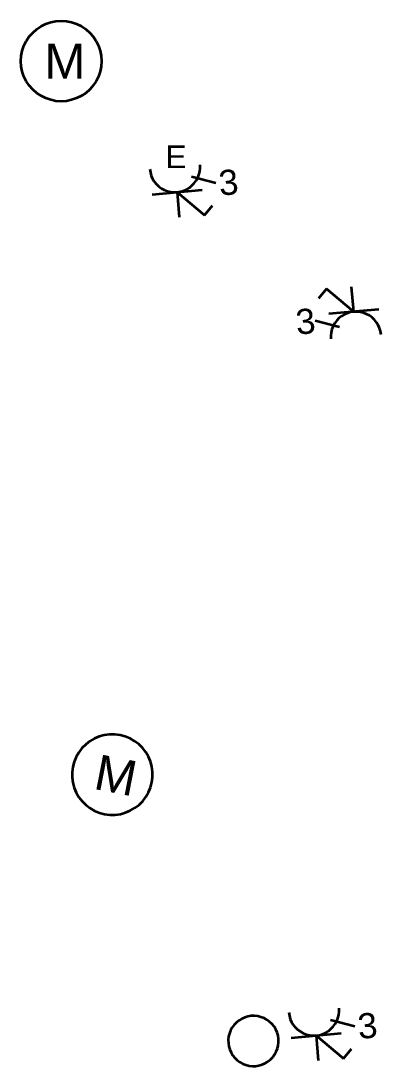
# Model space of a CAD drawing. Extents: x 800 to 1481, y 55 to 490.
# Drawn here: x 1283.4 to 1297.71, y 285.82 to 327.39 of the extents above; entities that cross this region are included whole.
import ezdxf

# ---------------------------------------------------------------- set-up
doc = ezdxf.new("R2010")
doc.units = 0
doc.layers.get('0').update_dxf_attribs({"lineweight": 18})
doc.layers.add('E_Licht', color=7, linetype='Continuous', lineweight=35, true_color=0x0080ff)
doc.layers.add('E_Multimedia', color=7, linetype='Continuous', lineweight=35, true_color=0x00e500)
doc.styles.get("Standard").update_dxf_attribs({"font": 'arial.ttf'})

# ---------------------------------------------------------------- blocks, each defined once
blk = doc.blocks.new('Motor allgemein-A0Q9B2D3AY', base_point=(1283.401, 324.194))
at = {"color": 0, "linetype": 'ByBlock', "lineweight": -2, "ltscale": 0.35}
for p, q in [((1284.201, 327.18), (1284.389, 327.272)), ((1284.389, 327.272), (1284.587, 327.34)), ((1284.587, 327.34), (1284.792, 327.38)), ((1284.792, 327.38), (1285.001, 327.394)), ((1285.001, 327.394), (1285.21, 327.38)), ((1285.21, 327.38), (1285.415, 327.34)), ((1285.415, 327.34), (1285.613, 327.272)), ((1285.613, 327.272), (1285.801, 327.18)), ((1283.732, 326.768), (1283.87, 326.925)), ((1283.87, 326.925), (1284.027, 327.063)), ((1284.027, 327.063), (1284.201, 327.18)), ((1285.801, 327.18), (1285.975, 327.063)), ((1285.975, 327.063), (1286.133, 326.925)), ((1286.133, 326.925), (1286.27, 326.768)), ((1283.456, 326.208), (1283.523, 326.406)), ((1283.523, 326.406), (1283.615, 326.594)), ((1283.615, 326.594), (1283.732, 326.768)), ((1286.27, 326.768), (1286.387, 326.594)), ((1286.387, 326.594), (1286.479, 326.406)), ((1286.479, 326.406), (1286.547, 326.208)), ((1283.401, 325.794), (1283.415, 326.003)), ((1283.415, 326.003), (1283.456, 326.208)), ((1286.547, 326.208), (1286.587, 326.003)), ((1286.587, 326.003), (1286.601, 325.794)), ((1283.415, 325.585), (1283.401, 325.794)), ((1283.456, 325.38), (1283.415, 325.585)), ((1286.587, 325.585), (1286.547, 325.38)), ((1286.601, 325.794), (1286.587, 325.585)), ((1283.523, 325.182), (1283.456, 325.38)), ((1283.615, 324.994), (1283.523, 325.182)), ((1286.479, 325.182), (1286.387, 324.994)), ((1286.547, 325.38), (1286.479, 325.182)), ((1283.732, 324.82), (1283.615, 324.994)), ((1283.87, 324.663), (1283.732, 324.82)), ((1286.27, 324.82), (1286.133, 324.663)), ((1286.387, 324.994), (1286.27, 324.82)), ((1284.027, 324.525), (1283.87, 324.663)), ((1284.201, 324.408), (1284.027, 324.525)), ((1284.389, 324.316), (1284.201, 324.408)), ((1284.587, 324.249), (1284.389, 324.316)), ((1285.613, 324.316), (1285.415, 324.249)), ((1285.801, 324.408), (1285.613, 324.316)), ((1285.975, 324.525), (1285.801, 324.408)), ((1286.133, 324.663), (1285.975, 324.525)), ((1284.792, 324.208), (1284.587, 324.249)), ((1285.001, 324.194), (1284.792, 324.208)), ((1285.21, 324.208), (1285.001, 324.194)), ((1285.415, 324.249), (1285.21, 324.208))]:
    blk.add_line(p, q, dxfattribs=at)
at = {"color": 0, "linetype": 'ByBlock', "lineweight": -2, "ltscale": 0.35, "insert": (1284.331, 326.494), "char_height": 1.4, "attachment_point": 1}
blk.add_mtext('{\\fArial;M}', dxfattribs=at)
blk = doc.blocks.new('Steckdose T13_ UP_ 3-fach_ geschaltet-A0Q9B2F3AY', base_point=(1294.275, 314.742))
at = {"color": 0, "linetype": 'ByBlock', "lineweight": -2, "ltscale": 0.35}
for p, q in [((1296.625, 315.825), (1296.538, 316.821)), ((1295.541, 316.734), (1295.219, 316.35)), ((1296.625, 315.825), (1295.541, 316.734)), ((1297.621, 315.912), (1295.629, 315.738)), ((1296.036, 315.566), (1295.946, 315.472)), ((1296.138, 315.648), (1296.036, 315.566)), ((1296.25, 315.716), (1296.138, 315.648)), ((1296.37, 315.769), (1296.25, 315.716)), ((1296.495, 315.805), (1296.37, 315.769)), ((1296.625, 315.825), (1296.495, 315.805)), ((1296.756, 315.828), (1296.625, 315.825)), ((1296.886, 315.814), (1296.756, 315.828)), ((1297.013, 315.783), (1296.886, 315.814)), ((1297.135, 315.735), (1297.013, 315.783)), ((1297.249, 315.672), (1297.135, 315.735)), ((1297.355, 315.595), (1297.249, 315.672)), ((1297.449, 315.505), (1297.355, 315.595)), ((1296.059, 315.205), (1295.089, 315.46)), ((1295.806, 315.252), (1295.758, 315.13)), ((1295.869, 315.366), (1295.806, 315.252)), ((1295.946, 315.472), (1295.869, 315.366)), ((1297.531, 315.403), (1297.449, 315.505)), ((1297.599, 315.291), (1297.531, 315.403)), ((1297.652, 315.171), (1297.599, 315.291)), ((1297.688, 315.046), (1297.652, 315.171)), ((1295.727, 315.003), (1295.713, 314.873)), ((1295.713, 314.873), (1295.716, 314.742)), ((1295.758, 315.13), (1295.727, 315.003)), ((1297.708, 314.916), (1297.688, 315.046))]:
    blk.add_line(p, q, dxfattribs=at)
at = {"color": 0, "linetype": 'ByBlock', "lineweight": -2, "ltscale": 0.35, "insert": (1294.275, 315.908), "char_height": 1, "attachment_point": 1, "rotation": 5}
blk.add_mtext('{\\fArial;3}', dxfattribs=at)
blk = doc.blocks.new('Motor allgemein-A0Q9B2F5AY', base_point=(1285.435, 295.816))
at = {"color": 0, "linetype": 'ByBlock', "lineweight": -2, "ltscale": 0.35}
for p, q in [((1286.714, 298.981), (1286.512, 298.926)), ((1286.922, 299.009), (1286.714, 298.981)), ((1287.131, 299.01), (1286.922, 299.009)), ((1287.339, 298.984), (1287.131, 299.01)), ((1287.541, 298.93), (1287.339, 298.984)), ((1287.735, 298.851), (1287.541, 298.93)), ((1285.973, 298.612), (1285.825, 298.463)), ((1286.138, 298.74), (1285.973, 298.612)), ((1286.319, 298.845), (1286.138, 298.74)), ((1286.512, 298.926), (1286.319, 298.845)), ((1287.916, 298.747), (1287.735, 298.851)), ((1288.083, 298.62), (1287.916, 298.747)), ((1288.231, 298.473), (1288.083, 298.62)), ((1285.595, 298.115), (1285.515, 297.922)), ((1285.699, 298.297), (1285.595, 298.115)), ((1285.825, 298.463), (1285.699, 298.297)), ((1288.359, 298.307), (1288.231, 298.473)), ((1288.465, 298.126), (1288.359, 298.307)), ((1288.546, 297.933), (1288.465, 298.126)), ((1285.462, 297.719), (1285.435, 297.512)), ((1285.515, 297.922), (1285.462, 297.719)), ((1288.6, 297.731), (1288.546, 297.933)), ((1288.629, 297.524), (1288.6, 297.731)), ((1285.435, 297.512), (1285.436, 297.302)), ((1285.436, 297.302), (1285.464, 297.095)), ((1288.603, 297.107), (1288.629, 297.315)), ((1288.629, 297.315), (1288.629, 297.524)), ((1285.464, 297.095), (1285.519, 296.893)), ((1285.519, 296.893), (1285.6, 296.7)), ((1288.47, 296.711), (1288.549, 296.905)), ((1288.549, 296.905), (1288.603, 297.107)), ((1285.6, 296.7), (1285.705, 296.519)), ((1285.705, 296.519), (1285.834, 296.354)), ((1288.239, 296.363), (1288.366, 296.529)), ((1288.366, 296.529), (1288.47, 296.711)), ((1285.834, 296.354), (1285.982, 296.206)), ((1285.982, 296.206), (1286.149, 296.079)), ((1286.149, 296.079), (1286.33, 295.975)), ((1287.746, 295.981), (1287.926, 296.086)), ((1287.926, 296.086), (1288.092, 296.214)), ((1288.092, 296.214), (1288.239, 296.363)), ((1286.33, 295.975), (1286.524, 295.896)), ((1286.524, 295.896), (1286.726, 295.843)), ((1286.726, 295.843), (1286.934, 295.816)), ((1286.934, 295.816), (1287.143, 295.817)), ((1287.143, 295.817), (1287.351, 295.845)), ((1287.351, 295.845), (1287.553, 295.9)), ((1287.553, 295.9), (1287.746, 295.981))]:
    blk.add_line(p, q, dxfattribs=at)
at = {"color": 0, "linetype": 'ByBlock', "lineweight": -2, "ltscale": 0.35, "insert": (1286.509, 298.228), "char_height": 1.4, "attachment_point": 1, "rotation": 348.97}
blk.add_mtext('{\\fArial;M}', dxfattribs=at)
blk = doc.blocks.new('Einlasskasten UP-A0Q9B3X7AY', base_point=(1291.639, 285.818))
at = {"color": 0, "lineweight": -2}
for p, q in [((1292.176, 287.704), (1292.064, 287.637)), ((1292.296, 287.757), (1292.176, 287.704)), ((1292.421, 287.794), (1292.296, 287.757)), ((1292.551, 287.814), (1292.421, 287.794)), ((1292.681, 287.816), (1292.551, 287.814)), ((1292.811, 287.802), (1292.681, 287.816)), ((1292.938, 287.771), (1292.811, 287.802)), ((1293.06, 287.724), (1292.938, 287.771)), ((1293.175, 287.661), (1293.06, 287.724)), ((1291.794, 287.355), (1291.731, 287.24)), ((1291.872, 287.46), (1291.794, 287.355)), ((1291.962, 287.555), (1291.872, 287.46)), ((1292.064, 287.637), (1291.962, 287.555)), ((1293.281, 287.583), (1293.175, 287.661)), ((1293.375, 287.493), (1293.281, 287.583)), ((1293.457, 287.391), (1293.375, 287.493)), ((1293.525, 287.279), (1293.457, 287.391)), ((1291.653, 286.991), (1291.639, 286.861)), ((1291.684, 287.118), (1291.653, 286.991)), ((1291.731, 287.24), (1291.684, 287.118)), ((1293.577, 287.159), (1293.525, 287.279)), ((1293.614, 287.034), (1293.577, 287.159)), ((1293.634, 286.905), (1293.614, 287.034)), ((1293.637, 286.774), (1293.634, 286.905)), ((1291.639, 286.861), (1291.642, 286.73)), ((1291.642, 286.73), (1291.661, 286.601)), ((1291.661, 286.601), (1291.698, 286.475)), ((1291.698, 286.475), (1291.751, 286.356)), ((1293.544, 286.395), (1293.591, 286.517)), ((1293.591, 286.517), (1293.623, 286.644)), ((1293.623, 286.644), (1293.637, 286.774)), ((1291.751, 286.356), (1291.819, 286.244)), ((1291.819, 286.244), (1291.901, 286.142)), ((1291.901, 286.142), (1291.995, 286.051)), ((1291.995, 286.051), (1292.1, 285.974)), ((1293.211, 285.998), (1293.313, 286.08)), ((1293.313, 286.08), (1293.404, 286.175)), ((1293.404, 286.175), (1293.481, 286.28)), ((1293.481, 286.28), (1293.544, 286.395)), ((1292.1, 285.974), (1292.215, 285.911)), ((1292.215, 285.911), (1292.337, 285.864)), ((1292.337, 285.864), (1292.464, 285.833)), ((1292.464, 285.833), (1292.594, 285.818)), ((1292.594, 285.818), (1292.725, 285.821)), ((1292.725, 285.821), (1292.854, 285.841)), ((1292.854, 285.841), (1292.98, 285.878)), ((1292.98, 285.878), (1293.1, 285.93)), ((1293.1, 285.93), (1293.211, 285.998))]:
    blk.add_line(p, q, dxfattribs=at)
blk = doc.blocks.new('Steckdose T13_ UP_ 3-fach_ geschaltet-A0Q9B3X9AY', base_point=(1294.045, 286.039))
at = {"color": 0, "linetype": 'ByBlock', "lineweight": -2, "ltscale": 0.35}
for p, q in [((1294.045, 287.944), (1294.065, 287.815)), ((1294.065, 287.815), (1294.101, 287.689)), ((1295.947, 287.609), (1295.995, 287.731)), ((1295.995, 287.731), (1296.026, 287.858)), ((1296.026, 287.858), (1296.04, 287.988)), ((1296.04, 287.988), (1296.037, 288.119)), ((1294.101, 287.689), (1294.154, 287.57)), ((1294.154, 287.57), (1294.222, 287.458)), ((1294.222, 287.458), (1294.304, 287.356)), ((1294.304, 287.356), (1294.398, 287.265)), ((1295.615, 287.212), (1295.717, 287.294)), ((1295.694, 287.656), (1296.664, 287.401)), ((1295.717, 287.294), (1295.807, 287.389)), ((1295.807, 287.389), (1295.885, 287.494)), ((1295.885, 287.494), (1295.947, 287.609)), ((1294.132, 286.948), (1296.124, 287.122)), ((1294.398, 287.265), (1294.504, 287.188)), ((1294.504, 287.188), (1294.618, 287.125)), ((1294.618, 287.125), (1294.74, 287.078)), ((1294.74, 287.078), (1294.867, 287.047)), ((1294.867, 287.047), (1294.997, 287.032)), ((1294.997, 287.032), (1295.128, 287.035)), ((1295.128, 287.035), (1295.258, 287.055)), ((1295.128, 287.035), (1295.215, 286.039)), ((1295.128, 287.035), (1296.212, 286.126)), ((1295.258, 287.055), (1295.383, 287.092)), ((1295.383, 287.092), (1295.503, 287.145)), ((1295.503, 287.145), (1295.615, 287.212)), ((1296.212, 286.126), (1296.534, 286.511))]:
    blk.add_line(p, q, dxfattribs=at)
at = {"color": 0, "linetype": 'ByBlock', "lineweight": -2, "ltscale": 0.35, "insert": (1296.738, 287.892), "char_height": 1, "attachment_point": 1, "rotation": 5}
blk.add_mtext('{\\fArial;3}', dxfattribs=at)
blk = doc.blocks.new('Steckdose T13_ UP_ 3-fach_ geschaltet-A0Q9B42NAY', base_point=(1288.523, 319.585))
at = {"color": 0, "linetype": 'ByBlock', "lineweight": -2, "ltscale": 0.35}
for p, q in [((1288.523, 321.491), (1288.542, 321.361)), ((1290.472, 321.277), (1290.504, 321.404)), ((1290.504, 321.404), (1290.518, 321.534)), ((1290.518, 321.534), (1290.515, 321.665)), ((1288.542, 321.361), (1288.579, 321.236)), ((1288.579, 321.236), (1288.632, 321.116)), ((1288.632, 321.116), (1288.7, 321.004)), ((1288.7, 321.004), (1288.781, 320.902)), ((1290.171, 321.202), (1291.142, 320.947)), ((1290.285, 320.935), (1290.362, 321.041)), ((1290.362, 321.041), (1290.425, 321.155)), ((1290.425, 321.155), (1290.472, 321.277)), ((1288.61, 320.495), (1290.602, 320.669)), ((1288.781, 320.902), (1288.876, 320.812)), ((1288.876, 320.812), (1288.981, 320.734)), ((1288.981, 320.734), (1289.096, 320.672)), ((1289.096, 320.672), (1289.218, 320.624)), ((1289.218, 320.624), (1289.345, 320.593)), ((1289.345, 320.593), (1289.475, 320.579)), ((1289.475, 320.579), (1289.606, 320.582)), ((1289.606, 320.582), (1289.735, 320.602)), ((1289.606, 320.582), (1289.693, 319.585)), ((1289.606, 320.582), (1290.689, 319.673)), ((1289.735, 320.602), (1289.861, 320.638)), ((1289.861, 320.638), (1289.981, 320.691)), ((1289.981, 320.691), (1290.092, 320.759)), ((1290.092, 320.759), (1290.194, 320.841)), ((1290.194, 320.841), (1290.285, 320.935)), ((1290.689, 319.673), (1291.012, 320.057))]:
    blk.add_line(p, q, dxfattribs=at)
at = {"color": 0, "linetype": 'ByBlock', "lineweight": -2, "ltscale": 0.35, "insert": (1291.216, 321.438), "char_height": 1, "attachment_point": 1, "rotation": 5}
blk.add_mtext('{\\fArial;3}', dxfattribs=at)
blk = doc.blocks.new('Bauteilbeschriftung-A0Q9B42PAY', base_point=(1289.14, 321.538))
at = {"color": 0, "linetype": 'ByBlock', "lineweight": -2, "ltscale": 0.35, "insert": (1289.14, 322.438), "char_height": 0.9, "attachment_point": 1}
blk.add_mtext('{\\fArial;E}', dxfattribs=at)

msp = doc.modelspace()

# ---------------------------------------------------------------- block references
at = {"layer": 'E_Licht', "ltscale": 0.35}
for name, p in [('Motor allgemein-A0Q9B2D3AY', (1283.401, 324.194)), ('Bauteilbeschriftung-A0Q9B42PAY', (1289.14, 321.538)), ('Steckdose T13_ UP_ 3-fach_ geschaltet-A0Q9B42NAY', (1288.523, 319.585)), ('Steckdose T13_ UP_ 3-fach_ geschaltet-A0Q9B2F3AY', (1294.275, 314.742)), ('Motor allgemein-A0Q9B2F5AY', (1285.435, 295.816)), ('Steckdose T13_ UP_ 3-fach_ geschaltet-A0Q9B3X9AY', (1294.045, 286.039))]:
    msp.add_blockref(name, p, dxfattribs=at)
at = {"layer": 'E_Multimedia', "linetype": 'Continuous', "ltscale": 0.35}
msp.add_blockref('Einlasskasten UP-A0Q9B3X7AY', (1291.639, 285.818), dxfattribs=at)

doc.saveas('drawing.dxf')
